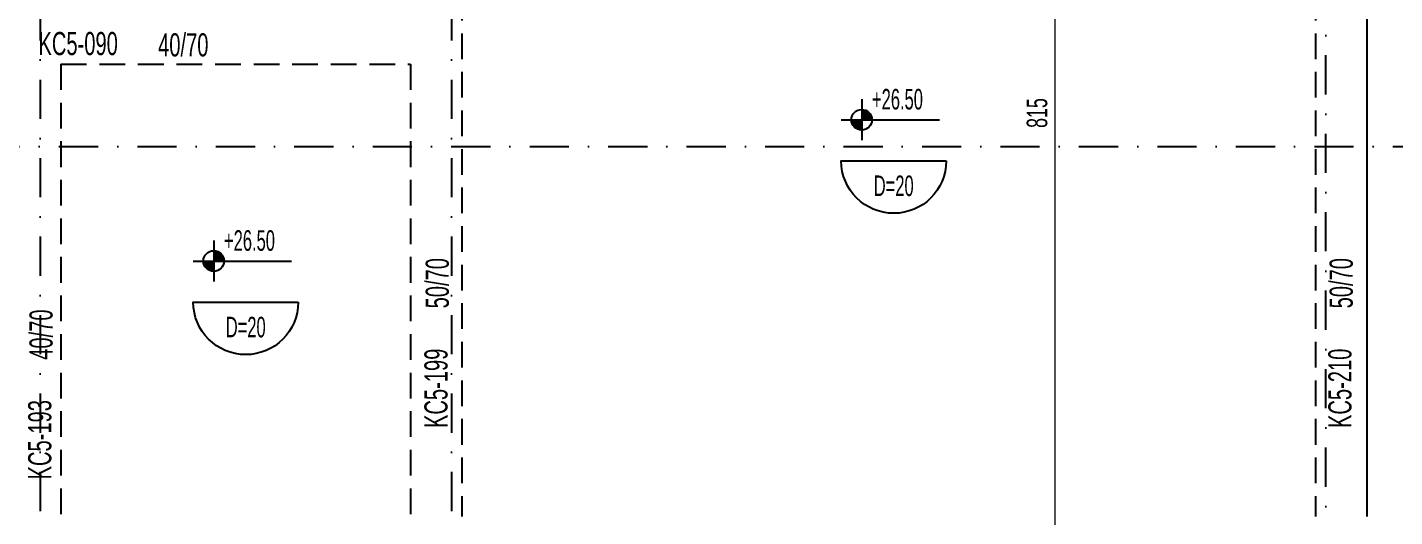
# Model space of a CAD drawing. Header units: millimetres. Extents: x -10495 to 38910, y -777 to 43288.
# Drawn here: x 4687 to 6017, y 890 to 1366 of the extents above; entities that cross this region are included whole.
import ezdxf
from ezdxf.enums import TextEntityAlignment as Align

# ---------------------------------------------------------------- set-up
doc = ezdxf.new("R2010")
doc.units = ezdxf.units.MM
doc.header["$LTSCALE"] = 100
doc.header["$PDSIZE"] = -100
doc.linetypes.add('DASHDOT', pattern=[25.4, 12.7, -6.35, 0, -6.35])
doc.linetypes.add('HIDDEN', pattern=[0.375, 0.25, -0.125])
doc.layers.add('AKS_ULK', color=8, linetype='DASHDOT')
doc.layers.add('KOT_ULK', color=7, linetype='Continuous')
for name, color, linetype, lineweight in [('DOSEME ISMI_ULK', 244, 'Continuous', 25), ('KIRIS BOYUT_ULK', 232, 'Continuous', 13), ('KIRIS CIZGI DUZ_ULK', 41, 'Continuous', 25), ('KIRIS CIZGI KESIK_ULK', 41, 'HIDDEN', 25), ('KIRIS ISIM_ULK', 221, 'Continuous', 13), ('OLCU IC_ULK', 146, 'Continuous', 18)]:
    doc.layers.add(name, color=color, linetype=linetype, lineweight=lineweight)
doc.styles.add('ulkr-simplxtw.shx', font='ulkr-simplxtw.shx', dxfattribs={"width": 0.65})
doc.dimstyles.new('1-100-IC_ULK', dxfattribs={"dimscale": 10, "dimtxt": 2, "dimasz": 1, "dimexe": 0.75, "dimexo": 1, "dimgap": 0.75, "dimtad": 1, "dimdec": 1, "dimzin": 9, "dimdsep": 46, "dimtxsty": 'ulkr-simplxtw.shx', "dimblk": 'OBLIQUE', "dimcen": 0.1, "dimdle": 0.5, "dimclrd": 146, "dimclre": 146, "dimclrt": 2, "dimadec": 0, "dimazin": 2, "dimtfac": 1, "dimtdec": 1, "dimtix": 1, "dimtmove": 2, "dimatfit": 3, "dimldrblk": 'OBLIQUE', "dimfxl": 1, "dimtolj": 1, "dimtzin": 0, "dimlwd": -1, "dimlwe": -1, "dimarcsym": 0})

# ---------------------------------------------------------------- blocks, each defined once
blk = doc.blocks.new('*U20')
at = {"layer": 'KOT_ULK'}
h = blk.add_hatch(color=251, dxfattribs=at)
h.dxf.hatch_style = 1
h.paths.add_polyline_path([(0, 0), (-10, 0, 0.414214), (0, -10)])
h = blk.add_hatch(color=251, dxfattribs=at)
h.dxf.hatch_style = 1
h.paths.add_polyline_path([(10, 0, 0.414214), (0, 10), (0, 0)])
at = {"layer": 'KOT_ULK', "color": 12}
for p, q in [((0, 20), (0, -20)), ((-20, 0), (75.6, 0))]:
    blk.add_line(p, q, dxfattribs=at)
blk.add_circle((0, 0), 10, dxfattribs=at)
at = {"layer": 'KOT_ULK', "style": 'ulkr-simplxtw.shx', "width": 0.6}
for tag, p in [('6', (10, 145)), ('5', (10, 118)), ('4', (10, 91)), ('3', (10, 64)), ('2', (10, 37)), ('1', (10, 10))]:
    blk.add_attdef(tag, p, '', height=20, dxfattribs=at)
at = {"layer": 'KOT_ULK', "color": 242, "style": 'ulkr-simplxtw.shx', "width": 0.65}
blk.add_attdef('NOT', text='', height=20, dxfattribs=at).set_placement((14.8, -10), align=Align.TOP_LEFT)
blk = doc.blocks.new('Döşeme kalınğı_ULK')
at = {"layer": 'DOSEME ISMI_ULK', "color": 12}
blk.add_lwpolyline([(51, 0, -1), (-51, 0)], format="xyb", close=True, dxfattribs=at)
at = {"layer": 'DOSEME ISMI_ULK', "style": 'ulkr-simplxtw.shx', "width": 0.6}
blk.add_attdef('1', text='', height=20, dxfattribs=at).set_placement((0, -14.2), align=Align.TOP_CENTER)
blk = doc.blocks.new('_Oblique')
at = {"color": 0, "linetype": 'ByBlock', "lineweight": -2}
blk.add_line((-0.5, -0.5), (0.5, 0.5), dxfattribs=at)
blk = doc.blocks.new('*D1346')
at = {"layer": 'Defpoints', "color": 0, "transparency": 16777216}
for p in [(5661.8, 1690), (5686.8, 1690), (5661.8, 875)]:
    blk.add_point(p, dxfattribs=at)
at = {"layer": 'OLCU IC_ULK', "color": 146, "transparency": 16777216}
blk.add_line((5686.8, 870), (5686.8, 1695), dxfattribs=at)
at = {"layer": 'OLCU IC_ULK', "color": 146, "linetype": 'Continuous', "transparency": 16777216}
for p, q in [((5686.8, 1690), (5694.3, 1690)), ((5686.8, 875), (5694.3, 875))]:
    blk.add_line(p, q, dxfattribs=at)
at = {"layer": 'OLCU IC_ULK', "color": 146, "transparency": 16777216, "xscale": 10, "yscale": 10, "zscale": 10}
for p, rotation in [((5686.8, 1690), 90), ((5686.8, 875), 270)]:
    blk.add_blockref('_Oblique', p, dxfattribs=dict(at, rotation=rotation))
at = {"layer": 'OLCU IC_ULK', "color": 2, "transparency": 16777216, "insert": (5669.3, 1282.5), "char_height": 20, "attachment_point": 5, "rotation": 90, "style": 'ulkr-simplxtw.shx'}
blk.add_mtext('\\A1;815', dxfattribs=at)
blk = doc.blocks.new('Kiriş_Sembol_ULK')
at = {"layer": 'KIRIS BOYUT_ULK', "style": 'ulkr-simplxtw.shx', "width": 0.65}
blk.add_attdef('B', text='', height=25, dxfattribs=at).set_placement((21, 0.4), align=Align.MIDDLE_LEFT)
at = {"layer": 'KIRIS ISIM_ULK', "style": 'ulkr-simplxtw.shx', "width": 0.65}
blk.add_attdef('K', text='', height=25, dxfattribs=at).set_placement((-18.2, 12.9), align=Align.TOP_RIGHT)

msp = doc.modelspace()

# ---------------------------------------------------------------- linework, layer by layer
at = {"layer": 'AKS_ULK', "ltscale": 0.03}
for points in [[(4700, 3909.14), (4700, -656.87)], [(5100, 3909.14), (5100, -656.87)], [(5950, -606.87), (5950, 3859.14), (5925, 3859.14), (5925, 3909.14)], [(-775.51, 1250), (6766.16, 1250)]]:
    msp.add_lwpolyline(points, dxfattribs=at)
at = {"layer": 'KIRIS CIZGI DUZ_ULK'}
msp.add_line((5990, 1660), (5990, 890), dxfattribs=at)
at = {"layer": 'KIRIS CIZGI KESIK_ULK'}
for p, q in [((5110, 1660), (5110, 890)), ((5940, 1660), (5940, 890)), ((4720, 1330), (5060, 1330)), ((4720, 1330), (4720, 875)), ((5060, 1330), (5060, 890))]:
    msp.add_line(p, q, dxfattribs=at)

# ---------------------------------------------------------------- block references
at = {"layer": 'DOSEME ISMI_ULK'}
for p in [(5529.86, 1235.97), (4899.75, 1098.56)]:
    msp.add_blockref('Döşeme kalınğı_ULK', p, dxfattribs=at).add_auto_attribs({'1': 'D=20'})
at = {"layer": 'KIRIS ISIM_ULK'}
ref = msp.add_blockref('Kiriş_Sembol_ULK', (4793.56, 1348.37), dxfattribs=at)
ref.add_attrib('B', '40/70', dxfattribs={"layer": 'KIRIS BOYUT_ULK', "height": 22.5, "style": 'ulkr-simplxtw.shx', "width": 0.65}).set_placement((4814.57, 1348.81), align=Align.MIDDLE_LEFT)
ref.add_attrib('K', 'KC5-090', dxfattribs={"height": 22.5, "style": 'ulkr-simplxtw.shx', "width": 0.65}).set_placement((4775.4, 1361.31), align=Align.TOP_RIGHT)
ref = msp.add_blockref('Kiriş_Sembol_ULK', (5086.44, 1071.53), dxfattribs=dict(at, rotation=90))
ref.add_attrib('B', '50/70', dxfattribs={"layer": 'KIRIS BOYUT_ULK', "height": 22.5, "rotation": 90, "style": 'ulkr-simplxtw.shx', "width": 0.65}).set_placement((5086, 1092.54), align=Align.MIDDLE_LEFT)
ref.add_attrib('K', 'KC5-199', dxfattribs={"height": 22.5, "rotation": 90, "style": 'ulkr-simplxtw.shx', "width": 0.65}).set_placement((5073.5, 1053.38), align=Align.TOP_RIGHT)
ref = msp.add_blockref('Kiriş_Sembol_ULK', (5965.44, 1071.53), dxfattribs=dict(at, rotation=90))
ref.add_attrib('B', '50/70', dxfattribs={"layer": 'KIRIS BOYUT_ULK', "height": 22.5, "rotation": 90, "style": 'ulkr-simplxtw.shx', "width": 0.65}).set_placement((5965, 1092.54), align=Align.MIDDLE_LEFT)
ref.add_attrib('K', 'KC5-210', dxfattribs={"height": 22.5, "rotation": 90, "style": 'ulkr-simplxtw.shx', "width": 0.65}).set_placement((5952.5, 1053.38), align=Align.TOP_RIGHT)
ref = msp.add_blockref('Kiriş_Sembol_ULK', (4701.14, 1021.53), dxfattribs=dict(at, rotation=90))
ref.add_attrib('B', '40/70', dxfattribs={"layer": 'KIRIS BOYUT_ULK', "height": 22.5, "rotation": 90, "style": 'ulkr-simplxtw.shx', "width": 0.65}).set_placement((4700.7, 1042.54), align=Align.MIDDLE_LEFT)
ref.add_attrib('K', 'KC5-193', dxfattribs={"height": 22.5, "rotation": 90, "style": 'ulkr-simplxtw.shx', "width": 0.65}).set_placement((4688.2, 1003.38), align=Align.TOP_RIGHT)
at = {"layer": 'KOT_ULK'}
ref = msp.add_blockref('*U20', (5498.76, 1275.97), dxfattribs=at)
ref.add_attrib('1', '+26.50', (5508.76, 1285.97), dxfattribs={"height": 20, "style": 'ulkr-simplxtw.shx', "width": 0.6})
ref = msp.add_blockref('*U20', (4868.65, 1138.56), dxfattribs=at)
ref.add_attrib('1', '+26.50', (4878.65, 1148.56), dxfattribs={"height": 20, "style": 'ulkr-simplxtw.shx', "width": 0.6})

# ---------------------------------------------------------------- dimensions: what is measured, and where the dimension line sits
at = {"layer": 'OLCU IC_ULK'}
dim = msp.add_linear_dim(base=(5686.84, 1690), p1=(5661.84, 875), p2=(5661.84, 1690), angle=90, dimstyle='1-100-IC_ULK', override={"dimfxl": 0, "dimfxlon": 1}, dxfattribs=at)
dim.commit()
dim.dimension.update_dxf_attribs({"geometry": '*D1346', "text_midpoint": (5669.34, 1282.5)})

doc.saveas('drawing.dxf')
